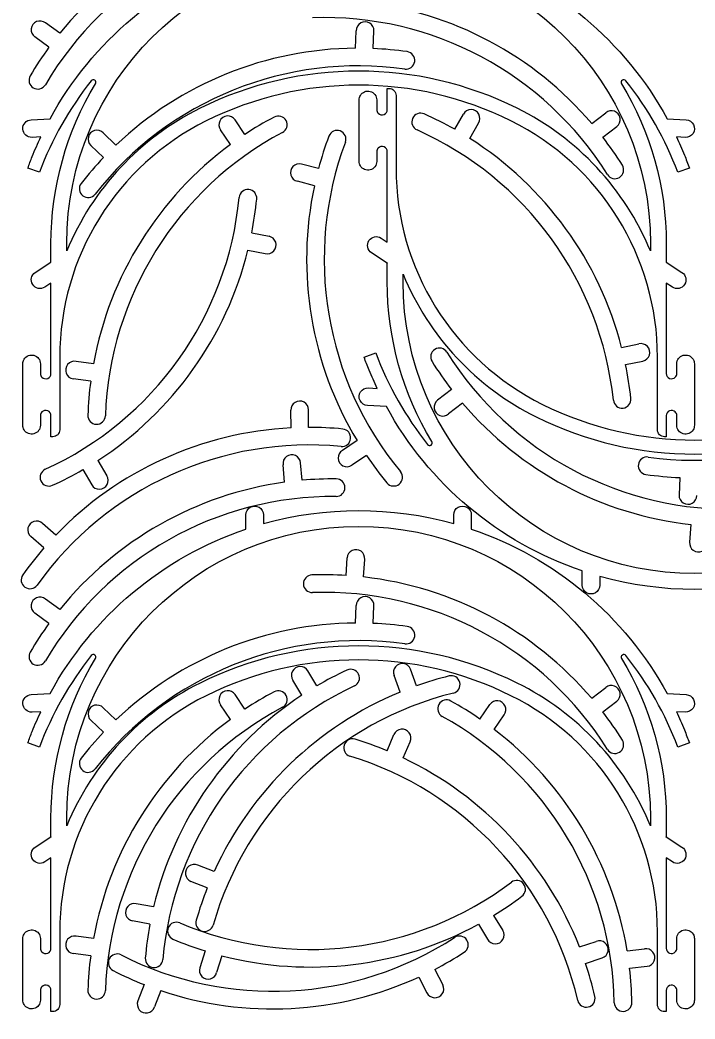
# Model space of a CAD drawing. Extents: x 3 to 3398, y -5 to 2267.
# Drawn here: x 3 to 547, y -5 to 800 of the extents above; entities that cross this region are included whole.
import ezdxf

# ---------------------------------------------------------------- set-up
doc = ezdxf.new("R2010")
doc.units = 0
doc.layers.add('Capa_1', color=7, linetype='CONTINUOUS')

msp = doc.modelspace()

# ---------------------------------------------------------------- linework, layer by layer
at = {"layer": 'Capa_1', "color": 7}
for points in [[(34.888856, 789.601462), (23.432966, 797.946693)], [(273.441771, 777.524267), (274.042184, 791.684768)], [(287.617293, 777.278115), (288.217706, 791.438616)], [(26.257029, 778.35435), (14.801142, 786.699583)], [(298.98102, 728.094898), (298.98102, 735.181512), (298.98102, 745.1028)], [(306.067635, 739.43348), (306.067635, 735.181512)], [(463.858192, 716.843515), (475.091703, 725.485766)], [(184.119047, 707.983947), (176.281458, 719.792947)], [(353.341208, 712.15239), (360.335952, 724.479344)], [(365.493172, 704.849259), (372.487915, 717.176215)], [(80.263004, 699.474979), (69.994393, 709.24411)], [(172.506124, 699.850925), (164.668535, 711.659925)], [(472.781479, 705.826211), (484.01499, 714.468463)], [(539.173556, 705.694221), (532.096834, 706.068196)], [(70.236981, 689.450768), (59.968372, 699.219899)], [(243.54036, 680.481533), (229.845472, 684.132608)], [(240.231898, 666.695304), (226.53701, 670.346379)], [(189.736599, 628.653841), (203.646006, 625.931959)], [(294.035074, 624.488315), (294.035272, 624.488712)], [(294.035272, 624.488712), (298.98102, 621.273827)], [(511.168957, 620.209244), (511.168957, 614.128844)], [(523.924863, 620.208479), (523.924863, 605.01115), (523.926365, 605.036662), (536.59536, 596.801364)], [(186.666741, 614.812529), (200.57615, 612.090649)], [(298.98102, 589.197997), (298.98102, 604.395326), (298.979518, 604.369814), (286.310523, 612.605112)], [(15.191586, 596.800996), (27.860592, 605.036293), (27.862092, 605.010781)], [(27.861876, 515.327298), (27.861876, 588.132649)], [(311.736926, 589.197232), (311.736926, 595.277632)], [(528.870611, 584.917764), (523.924863, 588.132649)], [(528.870809, 584.918161), (528.870611, 584.917764)], [(487.958236, 536.290559), (501.843362, 539.133716)], [(34.94849, 528.524444), (34.94849, 474.224964)], [(62.097439, 523.160095), (48.047808, 525.027749)], [(491.148765, 522.47656), (505.033891, 525.319717)], [(59.8783, 509.157189), (45.828669, 511.024845)], [(283.732328, 503.712255), (290.809049, 503.33828)], [(350.78136, 502.319171), (339.547849, 493.67692)], [(221.39424, 471.477818), (221.376409, 485.651031)], [(235.567008, 471.850228), (235.549177, 486.023441)], [(359.704647, 491.301867), (348.471136, 482.659616)], [(523.924863, 481.311578), (523.924863, 474.224964), (523.924863, 464.303676)], [(29.279202, 464.303676), (27.861876, 464.303676), (27.861876, 474.224964)], [(516.838249, 469.972996), (516.838249, 474.224964)], [(274.619568, 461.202688), (262.859471, 453.29191)], [(65.677274, 445.191551), (72.779322, 432.926104)], [(230.313852, 429.238664), (229.060811, 443.35639)], [(282.236137, 449.244685), (270.47604, 441.33391)], [(53.589502, 437.782651), (60.69155, 425.517204)], [(216.227473, 427.632433), (214.974433, 441.750159)], [(534.879521, 431.423868), (534.279108, 417.263367)], [(185.037468, 389.875377), (185.037468, 401.347925)], [(366.749713, 401.347925), (366.749713, 389.875377)], [(31.803799, 385.076476), (21.118837, 394.388398)], [(543.666788, 393.487462), (542.783736, 379.341773)], [(22.224568, 374.624477), (11.539609, 383.9364)], [(265.772456, 352.485768), (266.65551, 366.631455)], [(279.896051, 351.248827), (280.779103, 365.394516)], [(456.15617, 344.649458), (456.15617, 356.122006)], [(34.888856, 325.035975), (23.432966, 333.381206)], [(273.441771, 314.115174), (274.042184, 328.275676)], [(287.617293, 313.869022), (288.217706, 328.029523)], [(26.257029, 313.788864), (14.801142, 322.134096)], [(242.135058, 263.374648), (234.926288, 275.577677)], [(322.496884, 263.489969), (317.749007, 276.844292)], [(230.112375, 255.860588), (222.903604, 268.063616)], [(309.26134, 258.407999), (304.513463, 271.762322)], [(463.858192, 253.434422), (475.091703, 262.076674)], [(184.119047, 244.574854), (176.281458, 256.383854)], [(472.781479, 242.417118), (484.01499, 251.05937)], [(80.263004, 236.065886), (69.994393, 245.835017)], [(172.506124, 236.441832), (164.668535, 248.250832)], [(373.628209, 236.741826), (381.670742, 248.412212)], [(539.173556, 242.285128), (532.096834, 242.659103)], [(70.236981, 226.041675), (59.968372, 235.810806)], [(385.097392, 228.407332), (393.139924, 240.077721)], [(298.941911, 211.091778), (304.382286, 224.179275)], [(311.893303, 205.32399), (317.333676, 218.411488)], [(511.168957, 156.800151), (511.168957, 150.719751)], [(523.924863, 156.799386), (523.924863, 141.602057), (523.926365, 141.627569), (536.59536, 133.392271)], [(15.191586, 133.391903), (27.860592, 141.6272), (27.862092, 141.601689)], [(27.861876, 51.918205), (27.861876, 124.723556)], [(528.870611, 121.508671), (523.924863, 124.723556)], [(528.870809, 121.509068), (528.870611, 121.508671)], [(159.386379, 113.676443), (146.205926, 118.887579)], [(153.845503, 100.626361), (140.665051, 105.837499)], [(110.607122, 85.190667), (96.674499, 87.791111)], [(107.658119, 71.323103), (93.725498, 73.923549)], [(384.768644, 78.35786), (392.158879, 66.263867)], [(34.94849, 65.115352), (34.94849, 10.815871)], [(372.489768, 71.270184), (379.880006, 59.176191)], [(62.097439, 59.751002), (48.047808, 61.618656)], [(453.987138, 52.945942), (467.422289, 57.460031)], [(152.063896, 49.786135), (147.818887, 36.263554)], [(492.404958, 49.816141), (506.48505, 51.438261)], [(59.8783, 45.748096), (45.828669, 47.615752)], [(165.692677, 45.879427), (161.447668, 32.356847)], [(458.837341, 39.623721), (472.272492, 44.13781)], [(337.230634, 34.90574), (343.759233, 22.32569)], [(494.379327, 35.776629), (508.45942, 37.398749)], [(324.487257, 28.691861), (331.015858, 16.111811)], [(103.09968, 22.636276), (97.921724, 9.442753)], [(116.422744, 17.78839), (111.244788, 4.594866)], [(523.924863, 17.902485), (523.924863, 10.815871), (523.924863, 0.894583)], [(29.279202, 0.894583), (27.861876, 0.894583), (27.861876, 10.815871)], [(516.838249, 6.563903), (516.838249, 10.815871)]]:
    msp.add_lwpolyline(points, dxfattribs=at)
for points in [[(403.767379, 729.128662)], [(419.138504, 480.277814)], [(403.767379, 265.719569)]]:
    msp.add_lwpolyline(points, close=True, dxfattribs=at)
for points in [[(216.227473, 892.19792), (144.948951, 882.258896), (80.119412, 845.580107), (34.888856, 789.601462)], [(257.724794, 880.730609), (161.519933, 881.570173), (72.175073, 831.021281), (23.345556, 748.125211)], [(40.617785, 620.209244), (40.642485, 750.130895), (145.971718, 855.440105), (275.893371, 855.440105)], [(275.893371, 855.440105), (405.815024, 855.440105), (511.144257, 750.130895), (511.168957, 620.209244)], [(27.118159, 720.65344), (61.238441, 783.123167), (117.612352, 830.469688), (185.037468, 853.28447)], [(366.749713, 853.28447), (434.174679, 830.469727), (490.54849, 783.123351), (524.668787, 720.653808)], [(463.858192, 716.843515), (417.177784, 771.618978), (351.410321, 806.588158), (279.896051, 814.65792)], [(476.483254, 675.683648), (425.500502, 757.273103), (334.863042, 805.465896), (238.713125, 802.108268)], [(16.317975, 799.005133), (13.930095, 798.039557), (12.253571, 795.855077), (11.938463, 793.298709)], [(23.432966, 797.946693), (21.429549, 799.565528), (18.705854, 799.97071), (16.317975, 799.005133)], [(277.643056, 797.911827), (275.400913, 796.644161), (274.022464, 794.260383), (274.042184, 791.684768)], [(284.8352, 797.786938), (282.638421, 799.131684), (279.885199, 799.179492), (277.643056, 797.911827)], [(288.217706, 791.438616), (288.326835, 794.011994), (287.031979, 796.442193), (284.8352, 797.786938)], [(11.938463, 793.298709), (11.623355, 790.742342), (12.719218, 788.216126), (14.801142, 786.699583)], [(26.257029, 778.35435), (20.84537, 770.92553), (15.798217, 763.237906), (11.133457, 755.318725)], [(313.087291, 760.738574), (217.815061, 774.128211), (122.636604, 735.673618), (63.404721, 659.860267)], [(273.441771, 777.524267), (201.475743, 776.973989), (132.413287, 749.070946), (80.263004, 699.474979)], [(315.059799, 774.77393), (305.958304, 776.053057), (296.799983, 776.888773), (287.617293, 777.278115)], [(321.089835, 766.770193), (321.634452, 770.645407), (318.934906, 774.228546), (315.059799, 774.77393)], [(403.767379, 729.128662), (323.203345, 769.099614), (228.583394, 769.099614), (148.01936, 729.128662)], [(313.087291, 760.738574), (316.962614, 760.194723), (320.545219, 762.894978), (321.089835, 766.770193)], [(398.728003, 718.971503), (321.338908, 757.367243), (230.447823, 757.367243), (153.058728, 718.971503)], [(11.133457, 755.318725), (9.147967, 751.946526), (10.271654, 747.603282), (13.643461, 745.617126)], [(60.378409, 751.325893), (42.69731, 729.026946), (28.584036, 704.119029), (18.542451, 677.491396)], [(63.258772, 751.750214), (62.337228, 752.391518), (61.075871, 752.205701), (60.378409, 751.325893)], [(63.861686, 748.901874), (64.444342, 749.861576), (64.180317, 751.108909), (63.258772, 751.750214)], [(488.528197, 751.750606), (487.606647, 751.109309), (487.342611, 749.861978), (487.92526, 748.902271)], [(491.408557, 751.326262), (490.711103, 752.206076), (489.449747, 752.391903), (488.528197, 751.750606)], [(533.244497, 677.491764), (523.202918, 704.119397), (509.08965, 729.027313), (491.408557, 751.326262)], [(13.643461, 745.617126), (17.015267, 743.63097), (21.358733, 744.753798), (23.345556, 748.125211)], [(27.862092, 620.208111), (27.862099, 665.591673), (40.313937, 710.105338), (63.861686, 748.901874)], [(277.299099, 739.511632), (278.929605, 742.25414), (282.191794, 743.568873), (285.268332, 742.723406)], [(285.268332, 742.723406), (288.34487, 741.877939), (290.477062, 739.080769), (290.477083, 735.890173)], [(298.98102, 745.1028), (298.98102, 745.1028), (300.398343, 745.1028), (300.398343, 745.1028)], [(300.398343, 745.1028), (301.901938, 745.1028), (303.343949, 744.505498), (304.407148, 743.442293)], [(304.407148, 743.442293), (305.470347, 742.379089), (306.067642, 740.937075), (306.067635, 739.43348)], [(487.92526, 748.902271), (511.473017, 710.105727), (523.924858, 665.592052), (523.924863, 620.208479)], [(276.303855, 735.890173), (276.303864, 737.164866), (276.647687, 738.415957), (277.299099, 739.511632)], [(276.303855, 686.283902), (276.303855, 686.283902), (276.303855, 735.890173), (276.303855, 735.890173)], [(290.477083, 735.890173), (290.477083, 735.890173), (290.477083, 728.094898), (290.477083, 728.094898)], [(306.067635, 735.181512), (306.067635, 735.181512), (306.067635, 680.882032), (306.067635, 680.882031)], [(148.01936, 729.128662), (99.486351, 705.049541), (61.328409, 664.192075), (40.617785, 614.128844)], [(290.477083, 728.094898), (290.477084, 726.967206), (290.925058, 725.885701), (291.722457, 725.088302)], [(291.722457, 725.088302), (292.938511, 723.872248), (294.767358, 723.508468), (296.35621, 724.166591)], [(296.35621, 724.166591), (297.945062, 724.824715), (298.98102, 726.375137), (298.98102, 728.094898)], [(328.741621, 724.571039), (325.166335, 726.162022), (320.978216, 724.553889), (319.386526, 720.978918)], [(366.568594, 728.070663), (363.992988, 728.094357), (361.607067, 726.719562), (360.335952, 724.479344)], [(372.734112, 724.365289), (371.504426, 726.628513), (369.144201, 728.046969), (366.568594, 728.070663)], [(511.168957, 614.128844), (490.458332, 664.192075), (452.300389, 705.049542), (403.767379, 729.128662)], [(482.176503, 726.730014), (479.764193, 727.632756), (477.052063, 727.156445), (475.091703, 725.485766)], [(486.703854, 721.140235), (486.321926, 723.687452), (484.588813, 725.827273), (482.176503, 726.730014)], [(5.167833, 712.396844), (4.961376, 716.303193), (7.959169, 719.638003), (11.865365, 719.847323)], [(11.865365, 719.847323), (11.865365, 719.847323), (27.118159, 720.65344), (27.118159, 720.65344)], [(153.058728, 718.971503), (80.710419, 683.07669), (34.948481, 609.287774), (34.94849, 528.524444)], [(163.921528, 718.814261), (162.852712, 716.4708), (163.138673, 713.732051), (164.668535, 711.659925)], [(169.813503, 722.94066), (167.24585, 722.737348), (164.990345, 721.157722), (163.921528, 718.814261)], [(176.281458, 719.792947), (174.857152, 721.938998), (172.381157, 723.143973), (169.813503, 722.94066)], [(207.792424, 722.088319), (199.677308, 717.77343), (191.776849, 713.066412), (184.119047, 707.983947)], [(217.375305, 719.157526), (215.538115, 722.612758), (211.24802, 723.924825), (207.792424, 722.088319)], [(214.446407, 709.574066), (217.901276, 711.411939), (219.212494, 715.702294), (217.375305, 719.157526)], [(319.386526, 720.978918), (317.794837, 717.403947), (319.402141, 713.215509), (322.976797, 711.623113)], [(353.341208, 712.15239), (345.347523, 716.688296), (337.137963, 720.832741), (328.741621, 724.571039)], [(372.487915, 717.176215), (373.86955, 719.350011), (373.963797, 722.102065), (372.734112, 724.365289)], [(516.838249, 528.524445), (516.838256, 609.287776), (471.076315, 683.076692), (398.728003, 718.971503)], [(484.01499, 714.468463), (486.056459, 716.039), (487.085782, 718.593019), (486.703854, 721.140235)], [(524.668787, 720.653808), (524.668787, 720.653808), (539.92159, 719.84772), (539.92159, 719.84772)], [(539.92159, 719.84772), (542.449869, 719.714096), (544.714808, 718.241802), (545.863227, 715.985437)], [(12.6134, 705.693852), (8.706902, 705.490259), (5.37429, 708.490496), (5.167833, 712.396844)], [(63.078425, 711.222188), (60.584941, 710.576552), (58.637628, 708.629591), (57.991543, 706.136224)], [(69.994393, 709.24411), (68.219415, 711.110594), (65.571909, 711.867823), (63.078425, 711.222188)], [(214.446407, 709.574066), (129.499323, 664.406898), (75.101376, 577.351986), (71.743745, 481.202069)], [(261.043987, 710.886312), (257.378507, 712.256769), (253.296014, 710.396746), (251.924832, 706.731537)], [(265.200565, 701.767979), (266.570297, 705.43373), (264.709466, 709.515855), (261.043987, 710.886312)], [(481.262268, 493.761853), (471.205737, 589.443336), (410.867657, 672.491579), (322.976797, 711.623113)], [(545.489209, 708.908687), (544.109348, 706.785945), (541.701835, 705.560597), (539.173556, 705.694221)], [(545.863227, 715.985437), (547.011645, 713.729071), (546.86907, 711.031429), (545.489209, 708.908687)], [(19.690137, 706.067799), (19.690137, 706.067799), (12.6134, 705.693852), (12.6134, 705.693852)], [(12.734638, 690.129323), (14.889587, 695.512033), (17.209178, 700.827359), (19.690137, 706.067799)], [(57.991543, 706.136224), (57.345457, 703.642856), (58.102208, 700.995214), (59.968372, 699.219899)], [(265.200565, 701.767979), (231.507631, 611.652129), (248.450308, 510.406684), (309.646453, 436.16982)], [(251.924832, 706.731537), (248.706101, 698.122638), (245.907971, 689.362288), (243.54036, 680.481533)], [(487.958236, 536.290559), (470.014145, 605.985763), (426.232221, 666.246412), (365.493172, 704.849259)], [(488.502864, 683.194372), (483.632404, 690.988729), (478.385745, 698.541598), (472.781479, 705.826211)], [(532.096834, 706.068196), (534.375444, 701.255133), (536.517973, 696.378816), (538.521871, 691.445052)], [(172.506124, 699.850925), (114.60783, 657.105172), (75.136127, 593.937242), (62.097439, 523.160095)], [(291.722457, 697.085688), (290.925079, 696.28831), (290.477106, 695.206841), (290.477083, 694.079178)], [(290.477083, 694.079178), (290.477083, 694.079178), (290.477083, 686.283902), (290.477083, 686.283902)], [(296.356171, 698.007415), (294.767327, 698.665517), (292.9385, 698.301732), (291.722457, 697.085688)], [(298.98102, 694.079178), (298.980986, 695.798923), (297.945015, 697.349313), (296.356171, 698.007415)], [(298.98102, 621.273827), (298.98102, 621.273827), (298.98102, 694.079178), (298.98102, 694.079178)], [(9.208475, 680.854164), (10.329655, 683.966221), (11.505223, 687.058414), (12.734638, 690.129323)], [(70.236981, 689.450768), (63.901964, 682.791865), (57.894553, 675.828796), (52.23604, 668.586238)], [(229.845472, 684.132608), (227.356714, 684.796131), (224.703862, 684.057959), (222.915522, 682.204309)], [(277.299099, 682.662387), (276.647677, 683.758078), (276.303854, 685.009191), (276.303855, 686.283902)], [(290.477083, 686.283902), (290.477087, 683.093296), (288.344904, 680.296103), (285.268359, 679.45062)], [(538.521871, 691.445052), (539.944562, 687.942284), (541.297034, 684.411405), (542.578475, 680.854533)], [(18.542451, 677.491396), (18.542451, 677.491396), (9.208475, 680.854164), (9.208475, 680.854164)], [(222.915522, 682.204309), (221.127183, 680.350658), (220.484601, 677.673046), (221.236929, 675.209678)], [(285.268359, 679.45062), (282.191814, 678.605138), (278.92961, 679.91987), (277.299099, 682.662387)], [(306.067635, 680.882031), (306.067627, 600.1187), (351.829568, 526.329784), (424.17788, 490.434973)], [(486.247679, 673.430394), (489.566338, 675.504133), (490.575947, 679.875303), (488.502864, 683.194372)], [(542.578475, 680.854533), (542.578475, 680.854533), (533.244497, 677.491764), (533.244497, 677.491764)], [(52.23604, 668.586238), (49.827376, 665.502047), (50.374543, 661.04929), (53.458257, 658.640016)], [(221.236929, 675.209678), (221.989258, 672.74631), (224.01818, 670.884592), (226.53701, 670.346379)], [(476.483254, 675.683648), (478.55765, 672.365399), (482.929019, 671.356655), (486.247679, 673.430394)], [(187.333025, 663.654567), (183.437745, 664.029649), (179.975756, 661.176394), (179.599904, 657.281188)], [(193.707934, 655.922706), (194.082246, 659.81806), (191.228306, 663.279485), (187.333025, 663.654567)], [(240.231898, 666.695304), (225.192833, 596.316057), (237.486611, 522.851333), (274.619568, 461.202688)], [(23.221634, 438.046939), (110.767664, 477.943966), (170.378724, 561.515588), (179.599904, 657.281188)], [(53.458257, 658.640016), (56.541972, 656.230743), (60.994837, 656.777029), (63.404721, 659.860267)], [(189.736599, 628.653841), (191.501672, 637.673705), (192.827016, 646.774077), (193.707934, 655.922706)], [(27.862092, 605.010781), (27.862092, 605.010781), (27.862092, 620.208111), (27.862092, 620.208111)], [(40.617785, 614.128844), (40.617785, 614.128844), (40.617785, 620.209244), (40.617785, 620.209244)], [(209.029385, 621.16094), (208.234603, 623.610966), (206.173788, 625.437363), (203.646006, 625.931959)], [(207.471838, 614.138301), (209.227922, 616.022573), (209.824167, 618.710913), (209.029385, 621.16094)], [(286.310523, 612.605112), (283.039913, 614.742497), (282.116257, 619.123775), (284.245663, 622.399585)], [(284.245663, 622.399585), (286.375069, 625.675396), (290.754082, 626.60973), (294.035074, 624.488315)], [(65.677274, 445.191551), (126.077141, 484.322969), (169.331532, 544.963388), (186.666741, 614.812529)], [(200.57615, 612.090649), (203.076012, 611.470167), (205.715755, 612.25403), (207.471838, 614.138301)], [(13.120959, 587.002764), (10.990092, 590.280827), (11.916652, 594.665321), (15.191586, 596.800996)], [(536.59536, 596.801364), (539.865971, 594.663979), (540.789626, 590.282701), (538.66022, 587.006891)], [(27.861876, 588.132649), (27.861876, 588.132649), (22.916142, 584.917764), (22.916142, 584.917764)], [(334.980624, 460.504205), (311.432866, 499.300749), (298.981026, 543.814424), (298.98102, 589.197997)], [(311.736926, 595.277632), (332.447551, 545.214401), (370.605494, 504.356934), (419.138504, 480.277814)], [(547.012512, 353.966371), (417.090859, 353.966371), (311.761626, 459.275581), (311.736926, 589.197232)], [(523.924863, 588.132649), (523.924863, 588.132649), (523.924863, 515.327298), (523.924863, 515.327298)], [(782.288099, 589.197232), (782.263398, 459.275581), (676.934165, 353.966371), (547.012512, 353.966371)], [(22.916142, 584.917764), (19.634956, 582.791709), (15.251827, 583.724701), (13.120959, 587.002764)], [(538.66022, 587.006891), (536.530814, 583.73108), (532.151801, 582.796746), (528.870809, 584.918161)], [(509.409523, 447.96341), (604.681753, 434.573773), (699.86021, 473.028366), (759.092094, 548.841717)], [(508.75658, 537.146267), (506.984146, 539.015132), (504.3377, 539.775947), (501.843362, 539.133716)], [(280.327408, 528.551943), (280.327408, 528.551943), (289.661386, 531.914712), (289.661386, 531.914712)], [(289.661386, 531.914712), (299.702965, 505.287079), (313.816234, 480.379163), (331.497326, 458.080214)], [(337.315161, 534.714988), (333.996501, 532.641249), (332.986892, 528.270079), (335.059975, 524.95101)], [(347.079585, 532.461734), (345.005189, 535.779983), (340.63382, 536.788728), (337.315161, 534.714988)], [(347.079585, 532.461734), (398.062337, 450.872279), (488.699797, 402.679487), (584.849714, 406.037114)], [(510.375339, 530.137546), (511.148691, 532.594395), (510.529014, 535.277401), (508.75658, 537.146267)], [(5.18471, 523.122574), (5.184708, 524.397285), (5.528532, 525.648397), (6.179953, 526.744089)], [(6.179953, 526.744089), (7.810463, 529.486608), (11.072669, 530.801341), (14.149215, 529.955859)], [(14.149215, 529.955859), (17.225761, 529.110376), (19.357944, 526.313181), (19.357939, 523.122574)], [(48.047808, 525.027749), (45.514729, 525.494461), (42.927763, 524.550907), (41.289987, 522.562944)], [(284.384013, 517.961424), (282.961322, 521.464191), (281.608849, 524.995071), (280.327408, 528.551943)], [(335.059975, 524.95101), (339.930435, 517.156653), (345.177095, 509.603784), (350.78136, 502.319171)], [(505.033891, 525.319717), (507.557229, 525.836386), (509.601987, 527.680697), (510.375339, 530.137546)], [(516.838249, 474.224964), (516.838249, 474.224964), (516.838249, 528.524444), (516.838249, 528.524445)], [(532.4288, 523.122574), (532.428796, 526.31318), (534.560979, 529.110373), (537.637524, 529.955856)], [(537.637524, 529.955856), (540.714069, 530.801338), (543.976273, 529.486606), (545.606784, 526.744089)], [(545.606784, 526.744089), (546.258206, 525.648397), (546.60203, 524.397285), (546.602028, 523.122574)], [(5.18471, 473.516303), (5.18471, 473.516303), (5.18471, 523.122574), (5.18471, 523.122574)], [(19.357939, 523.122574), (19.357939, 523.122574), (19.357939, 515.327298), (19.357939, 515.327298)], [(41.289987, 522.562944), (39.652211, 520.574981), (39.221197, 517.855255), (40.164067, 515.458318)], [(290.809049, 503.33828), (288.530439, 508.151343), (286.38791, 513.02766), (284.384013, 517.961424)], [(495.357907, 495.243397), (494.397188, 504.383987), (492.992481, 513.472445), (491.148765, 522.47656)], [(532.4288, 515.327298), (532.4288, 515.327298), (532.4288, 523.122574), (532.4288, 523.122574)], [(546.602028, 523.122574), (546.602028, 523.122574), (546.602028, 473.516303), (546.602028, 473.516303)], [(19.357939, 515.327298), (19.357963, 514.199635), (19.805936, 513.118165), (20.603315, 512.320788)], [(20.603315, 512.320788), (21.819359, 511.104746), (23.648184, 510.740962), (25.237027, 511.399064)], [(25.237027, 511.399064), (26.82587, 512.057165), (27.861841, 513.607554), (27.861876, 515.327298)], [(40.164067, 515.458318), (41.106938, 513.061382), (43.275408, 511.364201), (45.828669, 511.024845)], [(59.8783, 509.157189), (58.667168, 500.046394), (57.899861, 490.882086), (57.579096, 481.696742)], [(523.924863, 515.327298), (523.924897, 513.607553), (524.960869, 512.057163), (526.549713, 511.399061)], [(526.549713, 511.399061), (528.138556, 510.740959), (529.967383, 511.104744), (531.183427, 512.320788)], [(531.183427, 512.320788), (531.980805, 513.118165), (532.428777, 514.199635), (532.4288, 515.327298)], [(277.042657, 493.421039), (275.894239, 495.677405), (276.036813, 498.375047), (277.416674, 500.497789)], [(277.416674, 500.497789), (278.796535, 502.620531), (281.204048, 503.845879), (283.732328, 503.712255)], [(224.702234, 492.029231), (222.51752, 490.664971), (221.244362, 488.223334), (221.376409, 485.651031)], [(231.89298, 492.218178), (229.639635, 493.465822), (226.886947, 493.393491), (224.702234, 492.029231)], [(235.549177, 486.023441), (235.545953, 488.599129), (234.146326, 490.970534), (231.89298, 492.218178)], [(282.984293, 489.558756), (280.456014, 489.692379), (278.191075, 491.164674), (277.042657, 493.421039)], [(339.547849, 493.67692), (337.506381, 492.106382), (336.477058, 489.552363), (336.858985, 487.005147)], [(481.262268, 493.761853), (481.672098, 489.870075), (485.158854, 487.047139), (489.050713, 487.456199)], [(489.050713, 487.456199), (492.942572, 487.865259), (495.766197, 491.351457), (495.357907, 495.243397)], [(20.603315, 484.318174), (19.805915, 483.520775), (19.35794, 482.439271), (19.357939, 481.311578)], [(25.237066, 485.239881), (23.648216, 485.898005), (21.81937, 485.534226), (20.603315, 484.318174)], [(27.861876, 481.311578), (27.861875, 483.031338), (26.825917, 484.581758), (25.237066, 485.239881)], [(298.237096, 488.752668), (298.237096, 488.752668), (282.984293, 489.558756), (282.984293, 489.558756)], [(456.15617, 356.122006), (388.731204, 378.936749), (332.357393, 426.283125), (298.237096, 488.752668)], [(336.858985, 487.005147), (337.240913, 484.457931), (338.974027, 482.318109), (341.386336, 481.415368)], [(359.704647, 491.301867), (406.385055, 436.526404), (472.152518, 401.557224), (543.666788, 393.487462)], [(424.17788, 490.434973), (501.566976, 452.039233), (592.45806, 452.039233), (669.847156, 490.434973)], [(526.549673, 485.239884), (524.960822, 484.581761), (523.924863, 483.031339), (523.924863, 481.311578)], [(531.183427, 484.318174), (529.967372, 485.534228), (528.138525, 485.898008), (526.549673, 485.239884)], [(532.4288, 481.311578), (532.4288, 482.43927), (531.980825, 483.520775), (531.183427, 484.318174)], [(19.357939, 481.311578), (19.357939, 481.311578), (19.357939, 473.516303), (19.357939, 473.516303)], [(27.861876, 474.224964), (27.861876, 474.224964), (27.861876, 481.311578), (27.861876, 481.311578)], [(57.579096, 481.696742), (57.443288, 477.785802), (60.50322, 474.505062), (64.414133, 474.368481)], [(64.414133, 474.368481), (68.325046, 474.2319), (71.606391, 477.291183), (71.743745, 481.202069)], [(341.386336, 481.415368), (343.798646, 480.512627), (346.510776, 480.988937), (348.471136, 482.659616)], [(419.138504, 480.277814), (499.702538, 440.306862), (594.32249, 440.306862), (674.886523, 480.277814)], [(532.4288, 473.516303), (532.4288, 473.516303), (532.4288, 481.311578), (532.4288, 481.311578)], [(6.179953, 469.894844), (5.528541, 470.990519), (5.184719, 472.241611), (5.18471, 473.516303)], [(14.149187, 466.683066), (11.072648, 465.837599), (7.810458, 467.152334), (6.179953, 469.894844)], [(19.357939, 473.516303), (19.357919, 470.325706), (17.225727, 467.528534), (14.149187, 466.683066)], [(221.39424, 471.477818), (149.520711, 467.78895), (81.741101, 436.900002), (31.803799, 385.076476)], [(34.94849, 469.972996), (34.948498, 468.469402), (34.351203, 467.027388), (33.288005, 465.964184)], [(34.94849, 474.224964), (34.94849, 474.224964), (34.94849, 469.972996), (34.94849, 469.972996)], [(263.092625, 470.545451), (253.943998, 471.426359), (244.75794, 471.861799), (235.567008, 471.850228)], [(269.46604, 462.812358), (269.841104, 466.707641), (266.987833, 470.169617), (263.092625, 470.545451)], [(518.498735, 465.964183), (517.435536, 467.027387), (516.838241, 468.469401), (516.838249, 469.972996)], [(537.637551, 466.68307), (534.561013, 467.528537), (532.428822, 470.325707), (532.4288, 473.516303)], [(545.606784, 469.894844), (543.976278, 467.152336), (540.714089, 465.837603), (537.637551, 466.68307)], [(546.602028, 473.516303), (546.602019, 472.24161), (546.258196, 470.990519), (545.606784, 469.894844)], [(261.734208, 456.437414), (165.968609, 465.658591), (72.558106, 423.088972), (16.68953, 344.76412)], [(33.288005, 465.964184), (32.224806, 464.900979), (30.782796, 464.303677), (29.279202, 464.303676)], [(261.734208, 456.437414), (265.629565, 456.06312), (269.090976, 458.917076), (269.46604, 462.812358)], [(334.377687, 457.65587), (335.299237, 458.297167), (335.563272, 459.544498), (334.980624, 460.504205)], [(522.50754, 464.303676), (521.003945, 464.303676), (519.561935, 464.900978), (518.498735, 465.964183)], [(523.924863, 464.303676), (523.924863, 464.303676), (522.50754, 464.303676), (522.50754, 464.303676)], [(262.859471, 453.29191), (260.653055, 451.962988), (259.34075, 449.542133), (259.431392, 446.968013)], [(331.497326, 458.080214), (332.194781, 457.2004), (333.456137, 457.014573), (334.377687, 457.65587)], [(217.731705, 448.393952), (215.674208, 446.844473), (214.618697, 444.301165), (214.974433, 441.750159)], [(224.878621, 449.208895), (222.525111, 450.255399), (219.789202, 449.943431), (217.731705, 448.393952)], [(229.060811, 443.35639), (228.833114, 445.921996), (227.232131, 448.162391), (224.878621, 449.208895)], [(259.431392, 446.968013), (259.522034, 444.393894), (261.001369, 442.071341), (263.295795, 440.900906)], [(282.236137, 449.244685), (287.366049, 441.618583), (292.863824, 434.246488), (298.709978, 427.154528)], [(509.409523, 447.96341), (505.534201, 448.50726), (501.951596, 445.807005), (501.406979, 441.931791)], [(23.221634, 438.046939), (19.66101, 436.423409), (18.090317, 432.221105), (19.713143, 428.660159)], [(29.099229, 425.149812), (37.462627, 428.961237), (45.635706, 433.177164), (53.589502, 437.782651)], [(263.295795, 440.900906), (265.590222, 439.730472), (268.338895, 439.896231), (270.47604, 441.33391)], [(308.684971, 426.195017), (311.704573, 428.684174), (312.135012, 433.149726), (309.646453, 436.16982)], [(501.406979, 441.931791), (500.862362, 438.056576), (503.561908, 434.473437), (507.437015, 433.928054)], [(19.713143, 428.660159), (21.33597, 425.099214), (25.537963, 423.527691), (29.099229, 425.149812)], [(216.227473, 427.632433), (144.948951, 417.69341), (80.119412, 381.01462), (34.888856, 325.035975)], [(73.088173, 425.739509), (74.298061, 428.01335), (74.17983, 430.764448), (72.779322, 432.926104)], [(257.848445, 430.337868), (248.657854, 430.418069), (239.468802, 430.051234), (230.313852, 429.238664)], [(264.871591, 423.189682), (264.905731, 427.102831), (261.761586, 430.302954), (257.848445, 430.337868)], [(298.709978, 427.154528), (301.199731, 424.135418), (305.665368, 423.705861), (308.684971, 426.195017)], [(507.437015, 433.928054), (516.53851, 432.648927), (525.696831, 431.813211), (534.879521, 431.423868)], [(60.69155, 425.517204), (61.982186, 423.288205), (64.380002, 421.934321), (66.955278, 421.980503)], [(66.955278, 421.980503), (69.530554, 422.026684), (71.878286, 423.465668), (73.088173, 425.739509)], [(257.724794, 416.165123), (261.637949, 416.131756), (264.83745, 419.276534), (264.871591, 423.189682)], [(257.724794, 416.165123), (161.519933, 417.004686), (72.175073, 366.455795), (23.345556, 283.559725)], [(534.279108, 417.263367), (534.169979, 414.68999), (535.464835, 412.259791), (537.661614, 410.915045)], [(537.661614, 410.915045), (539.858393, 409.5703), (542.611616, 409.522491), (544.853758, 410.790157)], [(544.853758, 410.790157), (547.095901, 412.057822), (548.47435, 414.4416), (548.454631, 417.017215)], [(185.037468, 401.347925), (185.037468, 403.879729), (186.388169, 406.219212), (188.580776, 407.485114)], [(188.580776, 407.485114), (190.773382, 408.751016), (193.474785, 408.751016), (195.667391, 407.485114)], [(195.667391, 407.485114), (197.859998, 406.219212), (199.210699, 403.879729), (199.210699, 401.347925)], [(199.210699, 394.261311), (249.361464, 408.353545), (302.42572, 408.353545), (352.576485, 394.261311)], [(352.576485, 401.347925), (352.576485, 403.879728), (353.927186, 406.219211), (356.119792, 407.485113)], [(356.119792, 407.485113), (358.312398, 408.751014), (361.0138, 408.751014), (363.206406, 407.485113)], [(363.206406, 407.485113), (365.399012, 406.219211), (366.749713, 403.879728), (366.749713, 401.347925)], [(14.12317, 396.062923), (11.660221, 395.309138), (9.799687, 393.27909), (9.262975, 390.759913)], [(21.118837, 394.388398), (19.264134, 396.175682), (16.586118, 396.816708), (14.12317, 396.062923)], [(199.210699, 401.347925), (199.210699, 401.347925), (199.210699, 394.261311), (199.210699, 394.261311)], [(352.576485, 394.261311), (352.576485, 394.261311), (352.576485, 401.347925), (352.576485, 401.347925)], [(9.262975, 390.759913), (8.726264, 388.240737), (9.597783, 385.628624), (11.539609, 383.9364)], [(27.118159, 257.244347), (61.238441, 319.714074), (117.612352, 367.060595), (185.037468, 389.875377)], [(40.617785, 156.800151), (40.642485, 286.721802), (145.971718, 392.031012), (275.893371, 392.031012)], [(275.893371, 392.031012), (405.815024, 392.031012), (511.144257, 286.721802), (511.168957, 156.800151)], [(366.749713, 389.875377), (434.174679, 367.060634), (490.54849, 319.714258), (524.668787, 257.244715)], [(542.783736, 379.341773), (542.49486, 376.782309), (543.616573, 374.267464), (545.713939, 372.772351)], [(22.224568, 374.624477), (16.186038, 367.695582), (10.48807, 360.477101), (5.150858, 352.994615)], [(270.683041, 372.591522), (268.357715, 371.483747), (266.815933, 369.20217), (266.65551, 366.631455)], [(277.8489, 371.963939), (275.751534, 373.459052), (273.008367, 373.699297), (270.683041, 372.591522)], [(280.779103, 365.394516), (281.067979, 367.95398), (279.946266, 370.468825), (277.8489, 371.963939)], [(545.713939, 372.772351), (547.811305, 371.277237), (550.554472, 371.036992), (552.879798, 372.144767)], [(5.150858, 352.994615), (2.879017, 349.808295), (3.61989, 345.383643), (6.80576, 343.111173)], [(238.218517, 352.863827), (234.307631, 352.726491), (231.248333, 349.44516), (231.384896, 345.534246)], [(265.772456, 352.485768), (256.59937, 353.058412), (247.403861, 353.184581), (238.218517, 352.863827)], [(463.858192, 253.434422), (417.177784, 308.209885), (351.410321, 343.179066), (279.896051, 351.248827)], [(623.695184, 351.736072), (573.544419, 337.643838), (520.480163, 337.643838), (470.329398, 351.736072)], [(470.329398, 351.736072), (470.329398, 351.736072), (470.329398, 344.649458), (470.329398, 344.649458)], [(6.80576, 343.111173), (9.991631, 340.838702), (14.416429, 341.578699), (16.68953, 344.76412)], [(231.384896, 345.534246), (231.521459, 341.623333), (234.802184, 338.563386), (238.713125, 338.699175)], [(476.483254, 212.274555), (425.500502, 293.86401), (334.863042, 342.056803), (238.713125, 338.699175)], [(459.699477, 338.51227), (457.506871, 339.778172), (456.15617, 342.117655), (456.15617, 344.649458)], [(466.786091, 338.51227), (464.593485, 337.246369), (461.892083, 337.246369), (459.699477, 338.51227)], [(470.329398, 344.649458), (470.329398, 342.117655), (468.978697, 339.778172), (466.786091, 338.51227)], [(16.317975, 334.439647), (13.930095, 333.47407), (12.253571, 331.28959), (11.938463, 328.733223)], [(23.432966, 333.381206), (21.429549, 335.000041), (18.705854, 335.405224), (16.317975, 334.439647)], [(277.643056, 334.502734), (275.400913, 333.235068), (274.022464, 330.85129), (274.042184, 328.275676)], [(284.8352, 334.377845), (282.638421, 335.722591), (279.885199, 335.7704), (277.643056, 334.502734)], [(288.217706, 328.029523), (288.326835, 330.602901), (287.031979, 333.0331), (284.8352, 334.377845)], [(11.938463, 328.733223), (11.623355, 326.176855), (12.719218, 323.650639), (14.801142, 322.134096)], [(26.257029, 313.788864), (20.84537, 306.360043), (15.798217, 298.67242), (11.133457, 290.753238)], [(313.087291, 297.329481), (217.815061, 310.719118), (122.636604, 272.264525), (63.404721, 196.451174)], [(273.441771, 314.115174), (201.475743, 313.564896), (132.413287, 285.661853), (80.263004, 236.065886)], [(315.059799, 311.364837), (305.958304, 312.643964), (296.799983, 313.47968), (287.617293, 313.869022)], [(321.089835, 303.3611), (321.634452, 307.236314), (318.934906, 310.819453), (315.059799, 311.364837)], [(403.767379, 265.719569), (323.203345, 305.690521), (228.583394, 305.690521), (148.01936, 265.719569)], [(313.087291, 297.329481), (316.962614, 296.78563), (320.545219, 299.485885), (321.089835, 303.3611)], [(11.133457, 290.753238), (9.147967, 287.381039), (10.271654, 283.037796), (13.643461, 281.051639)], [(398.728003, 255.56241), (321.338908, 293.95815), (230.447823, 293.95815), (153.058728, 255.56241)], [(13.643461, 281.051639), (17.015267, 279.065483), (21.358733, 280.188311), (23.345556, 283.559725)], [(60.378409, 287.9168), (42.69731, 265.617853), (28.584036, 240.709936), (18.542451, 214.082303)], [(27.862092, 156.799018), (27.862099, 202.18258), (40.313937, 246.696245), (63.861686, 285.492781)], [(63.258772, 288.341121), (62.337228, 288.982425), (61.075871, 288.796608), (60.378409, 287.9168)], [(63.861686, 285.492781), (64.444342, 286.452483), (64.180317, 287.699816), (63.258772, 288.341121)], [(488.528197, 288.341513), (487.606647, 287.700216), (487.342611, 286.452885), (487.92526, 285.493178)], [(487.92526, 285.493178), (511.473017, 246.696634), (523.924858, 202.182959), (523.924863, 156.799386)], [(491.408557, 287.917169), (490.711103, 288.796983), (489.449747, 288.98281), (488.528197, 288.341513)], [(533.244497, 214.082671), (523.202918, 240.710304), (509.08965, 265.61822), (491.408557, 287.917169)], [(222.532076, 275.247244), (221.342069, 272.962936), (221.484294, 270.212974), (222.903604, 268.063616)], [(228.631948, 279.059605), (226.057173, 278.990961), (223.722083, 277.531552), (222.532076, 275.247244)], [(234.926288, 275.577677), (233.616258, 277.795333), (231.206723, 279.128249), (228.631948, 279.059605)], [(266.514203, 276.220636), (258.18437, 272.336402), (250.048378, 268.049342), (242.135058, 263.374648)], [(275.930552, 272.792298), (274.276725, 276.338951), (270.061183, 277.873761), (266.514203, 276.220636)], [(305.519461, 278.884858), (303.915452, 276.869583), (303.530346, 274.143007), (304.513463, 271.762322)], [(312.234695, 281.463264), (309.694127, 281.887171), (307.123471, 280.900132), (305.519461, 278.884858)], [(317.749007, 276.844292), (316.886194, 279.27117), (314.775262, 281.039357), (312.234695, 281.463264)], [(272.504076, 263.37527), (276.050403, 265.029798), (277.584379, 269.245644), (275.930552, 272.792298)], [(348.879244, 271.44818), (339.961308, 269.224717), (331.156787, 266.568843), (322.496884, 263.489969)], [(357.468431, 266.286106), (356.521723, 270.083163), (352.676488, 272.394137), (348.879244, 271.44818)], [(352.308056, 257.695898), (356.104925, 258.643357), (358.415139, 262.489049), (357.468431, 266.286106)], [(148.01936, 265.719569), (99.486351, 241.640449), (61.328409, 200.782982), (40.617785, 150.719751)], [(272.504076, 263.37527), (185.3094, 222.716094), (126.429608, 138.627661), (118.044146, 42.785268)], [(309.26134, 258.407999), (242.741643, 230.939074), (189.160533, 179.196758), (159.386379, 113.676443)], [(169.813503, 259.531567), (167.24585, 259.328255), (164.990345, 257.748629), (163.921528, 255.405168)], [(176.281458, 256.383854), (174.857152, 258.529905), (172.381157, 259.73488), (169.813503, 259.531567)], [(207.792424, 258.679226), (199.677308, 254.364337), (191.776849, 249.657319), (184.119047, 244.574854)], [(217.375305, 255.748433), (215.538115, 259.203665), (211.24802, 260.515732), (207.792424, 258.679226)], [(511.168957, 150.719751), (490.458332, 200.782982), (452.300389, 241.640449), (403.767379, 265.719569)], [(482.176503, 263.320921), (479.764193, 264.223663), (477.052063, 263.747352), (475.091703, 262.076674)], [(486.703854, 257.731142), (486.321926, 260.278359), (484.588813, 262.41818), (482.176503, 263.320921)], [(5.167833, 248.987751), (4.961376, 252.8941), (7.959169, 256.22891), (11.865365, 256.43823)], [(11.865365, 256.43823), (11.865365, 256.43823), (27.118159, 257.244347), (27.118159, 257.244347)], [(153.058728, 255.56241), (80.710419, 219.667597), (34.948481, 145.878681), (34.94849, 65.115352)], [(230.112375, 255.860588), (170.05615, 216.203787), (127.332374, 155.188366), (110.607122, 85.190667)], [(352.308056, 257.695898), (258.957255, 234.421274), (185.114421, 163.112576), (158.595433, 70.6311)], [(163.921528, 255.405168), (162.852712, 253.061707), (163.138673, 250.322958), (164.668535, 248.250832)], [(214.446407, 246.164973), (217.901276, 248.002846), (219.212494, 252.293201), (217.375305, 255.748433)], [(350.204639, 251.257296), (346.781628, 253.153843), (342.469283, 251.916864), (340.572059, 248.494228)], [(373.628209, 236.741826), (366.060292, 241.957193), (358.243201, 246.801406), (350.204639, 251.257296)], [(388.192682, 251.446632), (385.628943, 251.694724), (383.132275, 250.533116), (381.670742, 248.412212)], [(394.011778, 247.217978), (392.984033, 249.579767), (390.756421, 251.198541), (388.192682, 251.446632)], [(516.838249, 65.115352), (516.838256, 145.878683), (471.076315, 219.667599), (398.728003, 255.56241)], [(484.01499, 251.05937), (486.056459, 252.629907), (487.085782, 255.183926), (486.703854, 257.731142)], [(524.668787, 257.244715), (524.668787, 257.244715), (539.92159, 256.438627), (539.92159, 256.438627)], [(539.92159, 256.438627), (542.449869, 256.305004), (544.714808, 254.832709), (545.863227, 252.576344)], [(545.863227, 252.576344), (547.011645, 250.319978), (546.86907, 247.622336), (545.489209, 245.499594)], [(12.6134, 242.284759), (8.706902, 242.081166), (5.37429, 245.081403), (5.167833, 248.987751)], [(19.690137, 242.658706), (19.690137, 242.658706), (12.6134, 242.284759), (12.6134, 242.284759)], [(12.734638, 226.72023), (14.889587, 232.10294), (17.209178, 237.418266), (19.690137, 242.658706)], [(57.991543, 242.727131), (57.345457, 240.233763), (58.102208, 237.586121), (59.968372, 235.810806)], [(63.078425, 247.813095), (60.584941, 247.167459), (58.637628, 245.220498), (57.991543, 242.727131)], [(69.994393, 245.835017), (68.219415, 247.701501), (65.571909, 248.45873), (63.078425, 247.813095)], [(214.446407, 246.164973), (129.499323, 200.997805), (75.101376, 113.942893), (71.743745, 17.792976)], [(340.572059, 248.494228), (338.674835, 245.071592), (339.910962, 240.759003), (343.333223, 238.861102)], [(393.139924, 240.077721), (394.705768, 242.122822), (395.039523, 244.856188), (394.011778, 247.217978)], [(488.502864, 219.785279), (483.632404, 227.579636), (478.385745, 235.132505), (472.781479, 242.417118)], [(532.096834, 242.659103), (534.375444, 237.84604), (536.517973, 232.969723), (538.521871, 228.035959)], [(545.489209, 245.499594), (544.109348, 243.376852), (541.701835, 242.151504), (539.173556, 242.285128)], [(172.506124, 236.441832), (114.60783, 193.696079), (75.136127, 130.528149), (62.097439, 59.751002)], [(482.027704, 8.032897), (480.348967, 104.226775), (427.47893, 192.217988), (343.333223, 238.861102)], [(9.208475, 217.445071), (10.329655, 220.557128), (11.505223, 223.649321), (12.734638, 226.72023)], [(70.236981, 226.041675), (63.901964, 219.382772), (57.894553, 212.419703), (52.23604, 205.177145)], [(310.130814, 228.503373), (307.571517, 228.213012), (305.37092, 226.557701), (304.382286, 224.179275)], [(316.701935, 225.576982), (315.205605, 227.673481), (312.69011, 228.793734), (310.130814, 228.503373)], [(317.333676, 218.411488), (318.440103, 220.737457), (318.198265, 223.480484), (316.701935, 225.576982)], [(492.404958, 49.816141), (480.603735, 120.810106), (442.240699, 184.657425), (385.097392, 228.407332)], [(538.521871, 228.035959), (539.944562, 224.533192), (541.297034, 221.002312), (542.578475, 217.44544)], [(273.012266, 220.420016), (269.269742, 221.563435), (265.308814, 219.456899), (264.164655, 215.714601)], [(298.941911, 211.091778), (290.455034, 214.619718), (281.801597, 217.732808), (273.012266, 220.420016)], [(486.247679, 210.021301), (489.566338, 212.09504), (490.575947, 216.46621), (488.502864, 219.785279)], [(18.542451, 214.082303), (18.542451, 214.082303), (9.208475, 217.445071), (9.208475, 217.445071)], [(264.164655, 215.714601), (263.020496, 211.972303), (265.126248, 208.010959), (268.86832, 206.86606)], [(476.483254, 212.274555), (478.55765, 208.956306), (482.929019, 207.947562), (486.247679, 210.021301)], [(542.578475, 217.44544), (542.578475, 217.44544), (533.244497, 214.082671), (533.244497, 214.082671)], [(52.23604, 205.177145), (49.827376, 202.092954), (50.374543, 197.640197), (53.458257, 195.230924)], [(452.523876, 9.91821), (430.881993, 103.660991), (360.872891, 178.737087), (268.86832, 206.86606)], [(453.987138, 52.945942), (427.683325, 119.934906), (376.884009, 174.410884), (311.893303, 205.32399)], [(53.458257, 195.230924), (56.541972, 192.82165), (60.994837, 193.367936), (63.404721, 196.451174)], [(27.862092, 141.601689), (27.862092, 141.601689), (27.862092, 156.799018), (27.862092, 156.799018)], [(40.617785, 150.719751), (40.617785, 150.719751), (40.617785, 156.800151), (40.617785, 156.800151)], [(13.120959, 123.593671), (10.990092, 126.871735), (11.916652, 131.256228), (15.191586, 133.391903)], [(536.59536, 133.392271), (539.865971, 131.254886), (540.789626, 126.873608), (538.66022, 123.597798)], [(22.916142, 121.508671), (19.634956, 119.382616), (15.251827, 120.315608), (13.120959, 123.593671)], [(27.861876, 124.723556), (27.861876, 124.723556), (22.916142, 121.508671), (22.916142, 121.508671)], [(523.924863, 124.723556), (523.924863, 124.723556), (523.924863, 51.918205), (523.924863, 51.918205)], [(538.66022, 123.597798), (536.530814, 120.321987), (532.151801, 119.387654), (528.870809, 121.509068)], [(139.052549, 118.130879), (136.982485, 116.598188), (135.906304, 114.063525), (136.241286, 111.509686)], [(146.205926, 118.887579), (143.861002, 119.953243), (141.122613, 119.66357), (139.052549, 118.130879)], [(131.742594, 72.354297), (220.302878, 34.762324), (322.191032, 47.272255), (399.026779, 105.171721)], [(136.241286, 111.509686), (136.576269, 108.955847), (138.269734, 106.784473), (140.665051, 105.837499)], [(408.950144, 103.776024), (406.595081, 106.901335), (402.152557, 107.526166), (399.026779, 105.171721)], [(153.845503, 100.626361), (150.466216, 92.079206), (147.504624, 83.372756), (144.97122, 74.537865)], [(407.55641, 93.852383), (410.681256, 96.208064), (411.305207, 100.650712), (408.950144, 103.776024)], [(384.768644, 78.35786), (392.611268, 83.150216), (400.216174, 88.321166), (407.55641, 93.852383)], [(89.796935, 85.683385), (88.057354, 83.783867), (87.484582, 81.090428), (88.300706, 78.647427)], [(96.674499, 87.791111), (94.16932, 88.389763), (91.536515, 87.582903), (89.796935, 85.683385)], [(88.300706, 78.647427), (89.11683, 76.204427), (91.193498, 74.396076), (93.725498, 73.923549)], [(131.742594, 72.354297), (128.140085, 73.882635), (123.980671, 72.20165), (122.451619, 68.599443)], [(144.97122, 74.537865), (143.893292, 70.775956), (146.068634, 66.852396), (149.83033, 65.773723)], [(6.179953, 63.334996), (7.810463, 66.077515), (11.072669, 67.392249), (14.149215, 66.546766)], [(14.149215, 66.546766), (17.225761, 65.701283), (19.357944, 62.904088), (19.357939, 59.713481)], [(107.658119, 71.323103), (105.971794, 62.288185), (104.725883, 53.176598), (103.924802, 44.020633)], [(122.451619, 68.599443), (120.922568, 64.997236), (122.60273, 60.837489), (126.204635, 59.307726)], [(149.83033, 65.773723), (153.592027, 64.695051), (157.516017, 66.869617), (158.595433, 70.6311)], [(165.692677, 45.879427), (235.348881, 27.784533), (309.279962, 36.861867), (372.489768, 71.270184)], [(392.278248, 59.071569), (393.547657, 61.312753), (393.501962, 64.066041), (392.158879, 66.263867)], [(516.838249, 10.815871), (516.838249, 10.815871), (516.838249, 65.115351), (516.838249, 65.115352)], [(532.4288, 59.713481), (532.428796, 62.904087), (534.560979, 65.70128), (537.637524, 66.546763)], [(537.637524, 66.546763), (540.714069, 67.392245), (543.976273, 66.077513), (545.606784, 63.334996)], [(5.18471, 59.713481), (5.184708, 60.988192), (5.528532, 62.239304), (6.179953, 63.334996)], [(5.18471, 10.10721), (5.18471, 10.10721), (5.18471, 59.713481), (5.18471, 59.713481)], [(19.357939, 59.713481), (19.357939, 59.713481), (19.357939, 51.918205), (19.357939, 51.918205)], [(41.289987, 59.153851), (39.652211, 57.165888), (39.221197, 54.446162), (40.164067, 52.049225)], [(48.047808, 61.618656), (45.514729, 62.085368), (42.927763, 61.141814), (41.289987, 59.153851)], [(84.402156, 46.567006), (170.124427, 2.888952), (272.637036, 8.261051), (353.324478, 60.659686)], [(126.204635, 59.307726), (134.66493, 55.716514), (143.294878, 52.538896), (152.063896, 49.786135)], [(363.126311, 58.57517), (360.994995, 61.857149), (356.606879, 62.790352), (353.324478, 60.659686)], [(361.043733, 48.772925), (364.325291, 50.904889), (365.257626, 55.29319), (363.126311, 58.57517)], [(379.880006, 59.176191), (381.111413, 56.913904), (383.472717, 55.497243), (386.04834, 55.475509)], [(386.04834, 55.475509), (388.623963, 55.453774), (391.008838, 56.830384), (392.278248, 59.071569)], [(474.526182, 56.32988), (472.539208, 57.968817), (469.819769, 58.401449), (467.422289, 57.460031)], [(532.4288, 51.918205), (532.4288, 51.918205), (532.4288, 59.713481), (532.4288, 59.713481)], [(545.606784, 63.334996), (546.258206, 62.239305), (546.60203, 60.988192), (546.602028, 59.713481)], [(546.602028, 59.713481), (546.602028, 59.713481), (546.602028, 10.10721), (546.602028, 10.10721)], [(19.357939, 51.918205), (19.357963, 50.790542), (19.805936, 49.709072), (20.603315, 48.911695)], [(20.603315, 48.911695), (21.819359, 47.695653), (23.648184, 47.331869), (25.237027, 47.989971)], [(25.237027, 47.989971), (26.82587, 48.648072), (27.861841, 50.198461), (27.861876, 51.918205)], [(40.164067, 52.049225), (41.106938, 49.652289), (43.275408, 47.955108), (45.828669, 47.615752)], [(84.402156, 46.567006), (80.915033, 48.34292), (76.648492, 46.956176), (74.871888, 43.469405)], [(337.230634, 34.90574), (345.388452, 39.139348), (353.335539, 43.76721), (361.043733, 48.772925)], [(472.272492, 44.13781), (474.714058, 44.958137), (476.518817, 47.037888), (476.986999, 49.57067)], [(476.986999, 49.57067), (477.45518, 52.103452), (476.513156, 54.690943), (474.526182, 56.32988)], [(513.198735, 48.855825), (511.595935, 50.872062), (509.025872, 51.860644), (506.48505, 51.438261)], [(514.200458, 41.732687), (515.185004, 44.112782), (514.801535, 46.839588), (513.198735, 48.855825)], [(523.924863, 51.918205), (523.924897, 50.19846), (524.960869, 48.64807), (526.549713, 47.989968)], [(526.549713, 47.989968), (528.138556, 47.331866), (529.967383, 47.695651), (531.183427, 48.911695)], [(531.183427, 48.911695), (531.980805, 49.709073), (532.428777, 50.790542), (532.4288, 51.918205)], [(59.8783, 45.748096), (58.667168, 36.637301), (57.899861, 27.472993), (57.579096, 18.287649)], [(74.871888, 43.469405), (73.095284, 39.982633), (74.481184, 35.715818), (77.967604, 33.938524)], [(103.924802, 44.020633), (103.584484, 40.122162), (106.46851, 36.685764), (110.366914, 36.344675)], [(110.366914, 36.344675), (114.265318, 36.003586), (117.702286, 38.886932), (118.044146, 42.785268)], [(508.45942, 37.398749), (511.018187, 37.693519), (513.215912, 39.352593), (514.200458, 41.732687)], [(77.967604, 33.938524), (86.156779, 29.7659), (94.544046, 25.994028), (103.09968, 22.636276)], [(147.818887, 36.263554), (147.047429, 33.80611), (147.669173, 31.123582), (149.443046, 29.256083)], [(156.357794, 27.273962), (158.851635, 27.918115), (160.800089, 29.863892), (161.447668, 32.356847)], [(466.333904, 13.106489), (464.26642, 22.061872), (461.76461, 30.911403), (458.837341, 39.623721)], [(496.19883, 8.280238), (496.038454, 17.469779), (495.431236, 26.646083), (494.379327, 35.776629)], [(116.422744, 17.78839), (184.647033, -5.121397), (259.031224, -1.223347), (324.487257, 28.691861)], [(149.443046, 29.256083), (151.21692, 27.388584), (153.863952, 26.629809), (156.357794, 27.273962)], [(20.603315, 20.909081), (19.805915, 20.111683), (19.35794, 19.030178), (19.357939, 17.902485)], [(19.357939, 17.902485), (19.357939, 17.902485), (19.357939, 10.10721), (19.357939, 10.10721)], [(25.237066, 21.830788), (23.648216, 22.488912), (21.81937, 22.125133), (20.603315, 20.909081)], [(27.861876, 17.902485), (27.861875, 19.622245), (26.825917, 21.172665), (25.237066, 21.830788)], [(27.861876, 10.815871), (27.861876, 10.815871), (27.861876, 17.902485), (27.861876, 17.902485)], [(57.579096, 18.287649), (57.443288, 14.376709), (60.50322, 11.095969), (64.414133, 10.959388)], [(64.414133, 10.959388), (68.325046, 10.822807), (71.606391, 13.88209), (71.743745, 17.792976)], [(331.015858, 16.111811), (332.086457, 13.769136), (334.343187, 12.19121), (336.91102, 11.989862)], [(343.376601, 15.142586), (344.799256, 17.289761), (344.945731, 20.03953), (343.759233, 22.32569)], [(526.549673, 21.830792), (524.960822, 21.172668), (523.924863, 19.622246), (523.924863, 17.902485)], [(531.183427, 20.909081), (529.967372, 22.125135), (528.138525, 22.488915), (526.549673, 21.830792)], [(532.4288, 17.902485), (532.4288, 19.030177), (531.980825, 20.111682), (531.183427, 20.909081)], [(532.4288, 10.10721), (532.4288, 10.10721), (532.4288, 17.902485), (532.4288, 17.902485)], [(6.179953, 6.485751), (5.528541, 7.581426), (5.184719, 8.832518), (5.18471, 10.10721)], [(19.357939, 10.10721), (19.357919, 6.916613), (17.225727, 4.119441), (14.149187, 3.273974)], [(34.94849, 10.815871), (34.94849, 10.815871), (34.94849, 6.563903), (34.94849, 6.563903)], [(97.921724, 9.442753), (96.980723, 7.045109), (97.413828, 4.325746), (99.05311, 2.339057)], [(336.91102, 11.989862), (339.478854, 11.788514), (341.953947, 12.99541), (343.376601, 15.142586)], [(452.523876, 9.91821), (453.404926, 6.105383), (457.209714, 3.728405), (461.022714, 4.608701)], [(461.022714, 4.608701), (464.835715, 5.488997), (467.213446, 9.293314), (466.333904, 13.106489)], [(489.236913, 1.072406), (493.149614, 1.140698), (496.266348, 4.367524), (496.19883, 8.280238)], [(537.637551, 3.273977), (534.561013, 4.119444), (532.428822, 6.916614), (532.4288, 10.10721)], [(546.602028, 10.10721), (546.602019, 8.832518), (546.258196, 7.581426), (545.606784, 6.485751)], [(14.149187, 3.273974), (11.072648, 2.428506), (7.810458, 3.743241), (6.179953, 6.485751)], [(33.288005, 2.555091), (32.224806, 1.491886), (30.782796, 0.894584), (29.279202, 0.894583)], [(34.94849, 6.563903), (34.948498, 5.060309), (34.351203, 3.618295), (33.288005, 2.555091)], [(99.05311, 2.339057), (100.692393, 0.352367), (103.280047, -0.589207), (105.812748, -0.120585)], [(105.812748, -0.120585), (108.345449, 0.348038), (110.424886, 2.153158), (111.244788, 4.594866)], [(482.027704, 8.032897), (482.096769, 4.12021), (485.324212, 1.004114), (489.236913, 1.072406)], [(518.498735, 2.55509), (517.435536, 3.618294), (516.838241, 5.060308), (516.838249, 6.563903)], [(522.50754, 0.894583), (521.003945, 0.894583), (519.561935, 1.491885), (518.498735, 2.55509)], [(523.924863, 0.894583), (523.924863, 0.894583), (522.50754, 0.894583), (522.50754, 0.894583)], [(545.606784, 6.485751), (543.976278, 3.743243), (540.714089, 2.42851), (537.637551, 3.273977)]]:
    msp.add_open_spline(points, degree=3, dxfattribs=at)

doc.saveas('drawing.dxf')
